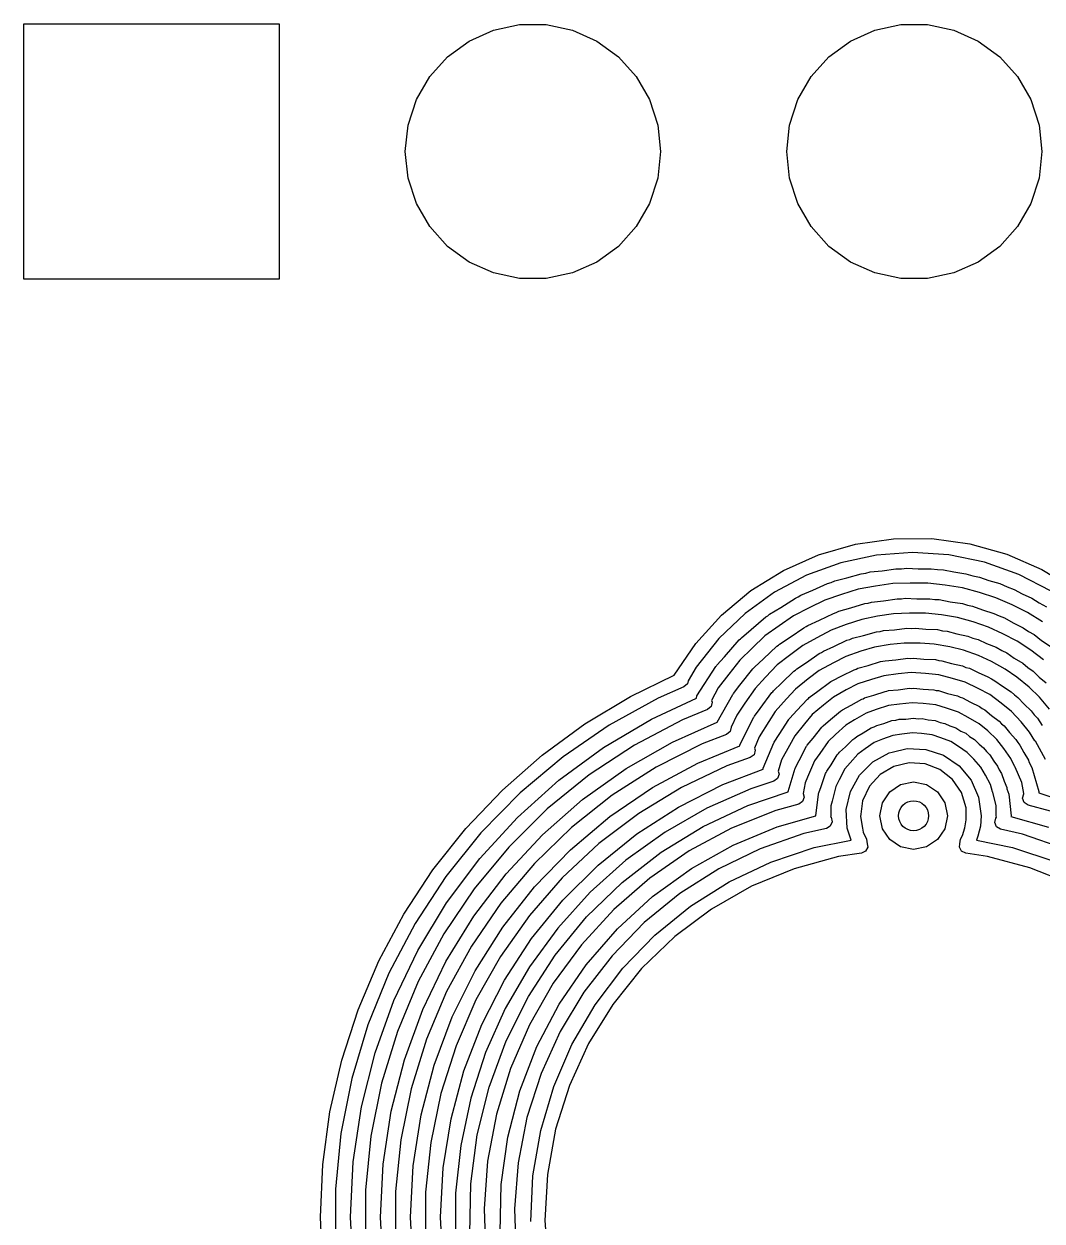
# Model space of a CAD drawing. Extents: x 108.1 to 155.9, y -81.1 to -32.1.
# Drawn here: x 126.07 to 132.86, y -56.62 to -48.65 of the extents above; entities that cross this region are included whole.
import ezdxf

# ---------------------------------------------------------------- set-up
doc = ezdxf.new("R2010")
doc.units = 0
doc.layers.add('BLACK', color=7, linetype='CONTINUOUS')

msp = doc.modelspace()

# ---------------------------------------------------------------- linework, layer by layer
at = {"layer": 'BLACK', "linetype": 'CONTINUOUS'}
for p, q in [((126.075, -50.35), (126.075, -48.65)), ((126.075, -48.65), (127.775, -48.65)), ((127.775, -48.65), (127.775, -50.35)), ((129.04, -48.763878), (129.202336, -48.691602)), ((129.202336, -48.691602), (129.376151, -48.654656)), ((129.376151, -48.654656), (129.553849, -48.654656)), ((129.553849, -48.654656), (129.727664, -48.691602)), ((129.727664, -48.691602), (129.89, -48.763878)), ((131.58, -48.763878), (131.742336, -48.691602)), ((131.742336, -48.691602), (131.916151, -48.654656)), ((131.916151, -48.654656), (132.093849, -48.654656)), ((132.093849, -48.654656), (132.267664, -48.691602)), ((132.267664, -48.691602), (132.43, -48.763878)), ((128.896239, -48.868327), (129.04, -48.763878)), ((129.89, -48.763878), (130.033761, -48.868327)), ((131.436239, -48.868327), (131.58, -48.763878)), ((132.43, -48.763878), (132.573761, -48.868327)), ((128.777336, -49.000383), (128.896239, -48.868327)), ((130.033761, -48.868327), (130.152664, -49.000383)), ((131.317336, -49.000383), (131.436239, -48.868327)), ((132.573761, -48.868327), (132.692664, -49.000383)), ((128.688486, -49.154274), (128.777336, -49.000383)), ((130.152664, -49.000383), (130.241514, -49.154274)), ((131.228486, -49.154274), (131.317336, -49.000383)), ((132.692664, -49.000383), (132.781514, -49.154274)), ((128.633575, -49.323275), (128.688486, -49.154274)), ((130.241514, -49.154274), (130.296425, -49.323275)), ((131.173575, -49.323275), (131.228486, -49.154274)), ((132.781514, -49.154274), (132.836425, -49.323275)), ((128.615, -49.5), (128.633575, -49.323275)), ((130.296425, -49.323275), (130.315, -49.5)), ((131.155, -49.5), (131.173575, -49.323275)), ((132.836425, -49.323275), (132.855, -49.5)), ((128.633575, -49.676725), (128.615, -49.5)), ((130.315, -49.5), (130.296425, -49.676725)), ((131.173575, -49.676725), (131.155, -49.5)), ((132.855, -49.5), (132.836425, -49.676725)), ((128.688486, -49.845726), (128.633575, -49.676725)), ((130.296425, -49.676725), (130.241514, -49.845726)), ((131.228486, -49.845726), (131.173575, -49.676725)), ((132.836425, -49.676725), (132.781514, -49.845726)), ((128.777336, -49.999617), (128.688486, -49.845726)), ((130.241514, -49.845726), (130.152664, -49.999617)), ((131.317336, -49.999617), (131.228486, -49.845726)), ((132.781514, -49.845726), (132.692664, -49.999617)), ((128.896239, -50.131673), (128.777336, -49.999617)), ((130.152664, -49.999617), (130.033761, -50.131673)), ((131.436239, -50.131673), (131.317336, -49.999617)), ((132.692664, -49.999617), (132.573761, -50.131673)), ((129.04, -50.236122), (128.896239, -50.131673)), ((130.033761, -50.131673), (129.89, -50.236122)), ((131.58, -50.236122), (131.436239, -50.131673)), ((132.573761, -50.131673), (132.43, -50.236122)), ((129.202336, -50.308398), (129.04, -50.236122)), ((129.89, -50.236122), (129.727664, -50.308398)), ((131.742336, -50.308398), (131.58, -50.236122)), ((132.43, -50.236122), (132.267664, -50.308398)), ((129.376151, -50.345344), (129.202336, -50.308398)), ((129.727664, -50.308398), (129.553849, -50.345344)), ((131.916151, -50.345344), (131.742336, -50.308398)), ((132.267664, -50.308398), (132.093849, -50.345344)), ((127.775, -50.35), (126.075, -50.35)), ((129.553849, -50.345344), (129.376151, -50.345344)), ((132.093849, -50.345344), (131.916151, -50.345344)), ((131.367504, -52.186481), (131.612976, -52.115936)), ((131.612976, -52.115936), (131.865824, -52.079872)), ((131.865824, -52.079872), (132.12123, -52.078976)), ((132.12123, -52.078976), (132.374325, -52.113266)), ((132.374325, -52.113266), (132.620286, -52.182087)), ((131.134088, -52.290162), (131.367504, -52.186481)), ((131.752294, -52.188303), (131.515461, -52.23897)), ((131.993847, -52.170738), (131.752294, -52.188303)), ((132.235518, -52.186609), (131.993847, -52.170738)), ((132.4727, -52.235613), (132.235518, -52.186609)), ((132.700872, -52.316817), (132.4727, -52.235613)), ((132.620286, -52.182087), (132.854423, -52.284128)), ((130.917176, -52.425003), (131.134088, -52.290162)), ((131.515461, -52.23897), (131.287864, -52.321773)), ((131.555358, -52.340266), (131.651132, -52.312305)), ((131.651132, -52.312305), (131.682604, -52.307804)), ((131.682604, -52.307804), (131.711662, -52.300392)), ((131.711662, -52.300392), (131.790895, -52.29232)), ((131.790895, -52.29232), (131.882925, -52.279161)), ((131.882925, -52.279161), (131.92007, -52.279161)), ((131.92007, -52.279161), (131.954809, -52.275622)), ((131.954809, -52.275622), (132.030473, -52.279161)), ((132.030473, -52.279161), (132.117075, -52.279161)), ((132.117075, -52.279161), (132.159173, -52.28518)), ((132.159173, -52.28518), (132.198947, -52.287041)), ((132.198947, -52.287041), (132.269141, -52.300904)), ((132.269141, -52.300904), (132.348868, -52.312305)), ((132.348868, -52.312305), (132.39489, -52.325741)), ((132.854423, -52.284128), (133.072276, -52.417444)), ((131.287864, -52.321773), (131.073841, -52.435133)), ((131.328628, -52.422288), (131.426366, -52.377926)), ((131.426366, -52.377926), (131.451762, -52.370511)), ((131.451762, -52.370511), (131.474841, -52.360807)), ((131.474841, -52.360807), (131.555358, -52.340266)), ((131.860854, -52.378156), (131.74648, -52.395696)), ((131.978275, -52.374939), (131.860854, -52.378156)), ((132.093902, -52.374939), (131.978275, -52.374939)), ((132.210568, -52.389109), (132.093902, -52.374939)), ((132.324776, -52.406624), (132.210568, -52.389109)), ((132.39489, -52.325741), (132.43872, -52.334398)), ((132.43872, -52.334398), (132.501963, -52.357001)), ((132.501963, -52.357001), (132.573634, -52.377926)), ((132.573634, -52.377926), (132.622252, -52.399993)), ((132.915686, -52.428674), (132.700872, -52.316817)), ((130.720902, -52.588434), (130.917176, -52.425003)), ((131.073841, -52.435133), (130.87747, -52.576891)), ((131.115153, -52.537256), (131.213151, -52.474703)), ((131.213151, -52.474703), (131.232406, -52.465963)), ((131.232406, -52.465963), (131.249544, -52.455543)), ((131.249544, -52.455543), (131.328628, -52.422288)), ((131.520404, -52.450914), (131.409158, -52.488264)), ((131.63088, -52.416213), (131.520404, -52.450914)), ((131.74648, -52.395696), (131.63088, -52.416213)), ((132.438121, -52.437887), (132.324776, -52.406624)), ((132.548287, -52.47249), (132.438121, -52.437887)), ((132.655794, -52.520163), (132.548287, -52.47249)), ((132.622252, -52.399993), (132.668867, -52.416654)), ((132.668867, -52.416654), (132.724089, -52.446216)), ((132.724089, -52.446216), (132.786849, -52.474703)), ((132.786849, -52.474703), (132.83649, -52.506389)), ((131.040711, -52.582519), (131.115153, -52.537256)), ((131.305085, -52.539376), (131.200696, -52.592688)), ((131.409158, -52.488264), (131.305085, -52.539376)), ((131.502359, -52.562833), (131.581073, -52.540861)), ((131.581073, -52.540861), (131.674763, -52.511717)), ((131.674763, -52.511717), (131.698299, -52.50814)), ((131.698299, -52.50814), (131.720235, -52.502018)), ((131.720235, -52.502018), (131.799132, -52.492819)), ((131.799132, -52.492819), (131.890761, -52.478897)), ((131.890761, -52.478897), (131.91855, -52.478897)), ((131.91855, -52.478897), (131.944917, -52.475823)), ((131.944917, -52.475823), (132.021571, -52.478897)), ((132.021571, -52.478897), (132.109239, -52.478897)), ((132.109239, -52.478897), (132.140672, -52.483673)), ((132.140672, -52.483673), (132.17094, -52.484887)), ((132.17094, -52.484887), (132.243234, -52.499257)), ((132.243234, -52.499257), (132.325237, -52.511717)), ((132.325237, -52.511717), (132.359427, -52.522352)), ((132.359427, -52.522352), (132.392803, -52.528987)), ((132.392803, -52.528987), (132.459006, -52.553329)), ((132.459006, -52.553329), (132.533854, -52.576613)), ((132.759408, -52.571051), (132.655794, -52.520163)), ((132.83649, -52.506389), (132.884339, -52.532005)), ((130.549009, -52.77734), (130.720902, -52.588434)), ((130.87747, -52.576891), (130.702494, -52.744343)), ((130.918522, -52.684307), (131.015782, -52.600686)), ((131.015782, -52.600686), (131.029133, -52.592163)), ((131.029133, -52.592163), (131.040711, -52.582519)), ((131.200696, -52.592688), (131.105304, -52.659174)), ((131.29659, -52.656788), (131.372424, -52.622161)), ((131.372424, -52.622161), (131.466146, -52.576613)), ((131.466146, -52.576613), (131.485077, -52.570723)), ((131.485077, -52.570723), (131.502359, -52.562833)), ((131.654502, -52.616805), (131.551301, -52.651363)), ((131.758863, -52.596287), (131.654502, -52.616805)), ((131.86584, -52.578851), (131.758863, -52.596287)), ((131.972392, -52.574802), (131.86584, -52.578851)), ((132.080484, -52.574802), (131.972392, -52.574802)), ((132.186575, -52.587394), (132.080484, -52.574802)), ((132.29303, -52.604745), (132.186575, -52.587394)), ((132.39602, -52.633723), (132.29303, -52.604745)), ((132.498144, -52.667921), (132.39602, -52.633723)), ((132.533854, -52.576613), (132.569672, -52.594021)), ((132.569672, -52.594021), (132.60511, -52.607051)), ((132.60511, -52.607051), (132.663843, -52.639787)), ((132.858693, -52.634081), (132.759408, -52.571051)), ((130.852927, -52.738951), (130.918522, -52.684307)), ((131.105304, -52.659174), (131.010179, -52.727147)), ((131.177763, -52.7354), (131.269646, -52.672112)), ((131.269646, -52.672112), (131.283893, -52.665187)), ((131.283893, -52.665187), (131.29659, -52.656788)), ((131.451804, -52.687712), (131.35488, -52.738752)), ((131.551301, -52.651363), (131.451804, -52.687712)), ((131.666431, -52.724347), (131.752687, -52.699444)), ((131.752687, -52.699444), (131.777305, -52.696546)), ((131.777305, -52.696546), (131.800174, -52.690812)), ((131.800174, -52.690812), (131.872235, -52.685371)), ((131.872235, -52.685371), (131.955963, -52.675516)), ((131.955963, -52.675516), (131.984878, -52.676867)), ((131.984878, -52.676867), (132.012267, -52.6748)), ((132.012267, -52.6748), (132.081277, -52.681374)), ((132.081277, -52.681374), (132.160419, -52.685074)), ((132.160419, -52.685074), (132.192815, -52.691999)), ((132.192815, -52.691999), (132.224004, -52.694971)), ((132.224004, -52.694971), (132.287824, -52.712311)), ((132.287824, -52.712311), (132.360575, -52.727864)), ((132.595464, -52.712604), (132.498144, -52.667921)), ((132.690658, -52.762732), (132.595464, -52.712604)), ((132.663843, -52.639787), (132.730354, -52.672112)), ((132.730354, -52.672112), (132.766478, -52.696994)), ((132.766478, -52.696994), (132.802695, -52.717181)), ((130.405133, -52.98759), (130.549009, -52.77734)), ((130.702494, -52.744343), (130.552249, -52.934298)), ((130.739877, -52.865791), (130.838233, -52.753338)), ((130.838233, -52.753338), (130.846239, -52.746454)), ((130.846239, -52.746454), (130.852927, -52.738951)), ((131.010179, -52.727147), (130.925596, -52.807678)), ((131.089721, -52.796045), (131.0995, -52.789308)), ((131.0995, -52.789308), (131.107935, -52.781598)), ((131.107935, -52.781598), (131.177763, -52.7354)), ((131.26283, -52.789807), (131.174481, -52.856451)), ((131.35488, -52.738752), (131.26283, -52.789807)), ((131.469488, -52.797491), (131.55604, -52.756219)), ((131.55604, -52.756219), (131.575864, -52.750495)), ((131.575864, -52.750495), (131.593865, -52.742543)), ((131.593865, -52.742543), (131.666431, -52.724347)), ((131.843632, -52.785103), (131.738926, -52.802055)), ((131.937163, -52.774093), (131.843632, -52.785103)), ((132.042863, -52.77513), (131.937163, -52.774093)), ((132.137198, -52.780832), (132.042863, -52.77513)), ((132.240932, -52.799723), (132.137198, -52.780832)), ((132.360575, -52.727864), (132.395299, -52.741512)), ((132.395299, -52.741512), (132.429258, -52.750739)), ((132.429258, -52.750739), (132.48617, -52.777228)), ((132.48617, -52.777228), (132.551068, -52.802737)), ((132.779911, -52.822048), (132.690658, -52.762732)), ((132.802695, -52.717181), (132.852934, -52.756545)), ((132.852934, -52.756545), (132.910279, -52.796045)), ((130.69031, -52.921405), (130.739877, -52.865791)), ((130.925596, -52.807678), (130.841895, -52.888629)), ((131.000917, -52.879435), (131.089721, -52.796045)), ((131.174481, -52.856451), (131.092351, -52.920527)), ((131.286629, -52.903344), (131.371291, -52.844317)), ((131.371291, -52.844317), (131.386181, -52.837216)), ((131.386181, -52.837216), (131.399311, -52.828495)), ((131.399311, -52.828495), (131.469488, -52.797491)), ((131.548454, -52.8639), (131.465766, -52.906139)), ((131.649296, -52.829264), (131.548454, -52.8639)), ((131.738926, -52.802055), (131.649296, -52.829264)), ((132.333009, -52.822053), (132.240932, -52.799723)), ((132.431864, -52.85819), (132.333009, -52.822053)), ((132.51869, -52.896494), (132.431864, -52.85819)), ((132.551068, -52.802737), (132.58672, -52.82403)), ((132.58672, -52.82403), (132.622089, -52.840493)), ((132.622089, -52.840493), (132.670818, -52.874257)), ((132.865727, -52.886781), (132.779911, -52.822048)), ((130.552249, -52.934298), (130.498708, -53.025612)), ((130.556428, -53.125879), (130.68408, -52.929586)), ((130.68408, -52.929586), (130.687554, -52.925613)), ((130.687554, -52.925613), (130.69031, -52.921405)), ((130.841895, -52.888629), (130.769582, -52.982236)), ((130.843667, -53.056044), (130.930456, -52.945601)), ((130.930456, -52.945601), (130.936226, -52.940182)), ((130.936226, -52.940182), (130.940984, -52.934227)), ((130.940984, -52.934227), (131.000917, -52.879435)), ((131.092351, -52.920527), (131.014318, -53.002141)), ((131.21353, -52.95431), (131.22214, -52.946182)), ((131.22214, -52.946182), (131.286629, -52.903344)), ((131.465766, -52.906139), (131.371501, -52.95778)), ((131.523181, -52.993701), (131.603539, -52.952391)), ((131.603539, -52.952391), (131.616663, -52.948341)), ((131.616663, -52.948341), (131.628622, -52.942539)), ((131.628622, -52.942539), (131.697548, -52.923384)), ((131.697548, -52.923384), (131.779519, -52.898093)), ((131.779519, -52.898093), (131.795881, -52.896058)), ((131.795881, -52.896058), (131.811238, -52.891791)), ((131.811238, -52.891791), (131.881124, -52.885459)), ((131.881124, -52.885459), (131.962279, -52.875369)), ((131.962279, -52.875369), (131.981494, -52.876366)), ((131.981494, -52.876366), (132, -52.87469)), ((132, -52.87469), (132.068163, -52.880865)), ((132.068163, -52.880865), (132.146198, -52.884916)), ((132.146198, -52.884916), (132.167632, -52.889876)), ((132.167632, -52.889876), (132.188762, -52.891791)), ((132.188762, -52.891791), (132.252813, -52.90959)), ((132.252813, -52.90959), (132.325622, -52.926441)), ((132.325622, -52.926441), (132.348408, -52.936155)), ((132.348408, -52.936155), (132.371378, -52.942539)), ((132.371378, -52.942539), (132.42929, -52.970639)), ((132.609884, -52.948805), (132.51869, -52.896494)), ((132.688663, -53.001897), (132.609884, -52.948805)), ((132.670818, -52.874257), (132.726791, -52.907688)), ((132.726791, -52.907688), (132.761722, -52.937246)), ((132.761722, -52.937246), (132.796916, -52.961633)), ((130.11377, -53.129462), (130.405133, -52.98759)), ((130.498708, -53.025612), (130.4941, -53.046234)), ((130.769582, -52.982236), (130.699661, -53.073483)), ((131.014318, -53.002141), (130.944661, -53.076595)), ((131.12237, -53.040376), (131.203392, -52.961379)), ((131.203392, -52.961379), (131.21353, -52.95431)), ((131.298682, -53.013118), (131.213408, -53.080884)), ((131.371501, -52.95778), (131.298682, -53.013118)), ((131.439748, -53.036593), (131.449517, -53.03157)), ((131.449517, -53.03157), (131.458101, -53.02528)), ((131.458101, -53.02528), (131.523181, -52.993701)), ((131.719649, -53.016871), (131.62796, -53.046637)), ((131.80281, -52.991882), (131.719649, -53.016871)), ((131.897938, -52.980054), (131.80281, -52.991882)), ((131.984864, -52.971569), (131.897938, -52.980054)), ((132.080122, -52.977912), (131.984864, -52.971569)), ((132.167414, -52.986433), (132.080122, -52.977912)), ((132.259455, -53.010592), (132.167414, -52.986433)), ((132.343729, -53.035915), (132.259455, -53.010592)), ((132.42929, -52.970639), (132.495034, -52.998669)), ((132.495034, -52.998669), (132.518088, -53.013726)), ((132.518088, -53.013726), (132.541899, -53.02528)), ((132.541899, -53.02528), (132.592025, -53.062016)), ((132.769612, -53.06886), (132.688663, -53.001897)), ((132.796916, -52.961633), (132.836657, -53.000657)), ((132.836657, -53.000657), (132.883037, -53.039903)), ((130.47092, -53.066671), (130.299668, -53.140802)), ((130.4941, -53.046234), (130.47092, -53.06667)), ((130.47092, -53.06667), (130.47092, -53.066671)), ((130.699661, -53.073483), (130.653951, -53.15616)), ((130.797906, -53.114279), (130.799797, -53.110961)), ((130.799797, -53.110961), (130.843667, -53.056044)), ((130.944661, -53.076595), (130.876891, -53.175357)), ((130.979189, -53.209844), (131.056843, -53.104266)), ((131.056843, -53.104266), (131.062737, -53.098518)), ((131.062737, -53.098518), (131.067482, -53.092197)), ((131.067482, -53.092197), (131.12237, -53.040376)), ((131.213408, -53.080884), (131.15342, -53.146132)), ((131.305226, -53.13732), (131.363359, -53.094714)), ((131.363359, -53.094714), (131.439748, -53.036593)), ((131.551907, -53.086862), (131.466775, -53.133825)), ((131.62796, -53.046637), (131.551907, -53.086862)), ((131.735844, -53.121214), (131.809973, -53.096513)), ((131.809973, -53.096513), (131.822147, -53.09493)), ((131.822147, -53.09493), (131.833558, -53.091455)), ((131.833558, -53.091455), (131.897509, -53.085132)), ((131.897509, -53.085132), (131.971863, -53.075466)), ((131.971863, -53.075466), (131.986156, -53.076368)), ((131.986156, -53.076368), (132, -53.075)), ((132, -53.075), (132.062804, -53.081209)), ((132.062804, -53.081209), (132.13479, -53.085755)), ((132.13479, -53.085755), (132.150632, -53.089892)), ((132.150632, -53.089892), (132.166442, -53.091455)), ((132.166442, -53.091455), (132.225514, -53.109445)), ((132.225514, -53.109445), (132.292746, -53.127002)), ((132.42932, -53.076933), (132.343729, -53.035915)), ((132.507297, -53.118177), (132.42932, -53.076933)), ((132.592025, -53.062016), (132.649227, -53.099377)), ((132.649227, -53.099377), (132.671321, -53.120131)), ((132.837813, -53.135068), (132.769612, -53.06886)), ((129.811406, -53.311755), (130.11377, -53.129462)), ((130.299668, -53.140802), (129.973089, -53.321462)), ((130.254245, -53.281139), (130.553254, -53.142247)), ((130.553254, -53.142247), (130.556427, -53.125879)), ((130.556427, -53.125879), (130.556428, -53.12588)), ((130.556428, -53.12588), (130.556428, -53.125879)), ((130.658725, -53.167924), (130.651294, -53.197919)), ((130.653951, -53.15616), (130.658725, -53.167924)), ((130.6912, -53.301512), (130.795465, -53.117386)), ((130.795465, -53.117386), (130.797906, -53.114279)), ((130.876891, -53.175357), (130.82349, -53.254089)), ((131.15342, -53.146132), (131.078949, -53.22952)), ((131.222693, -53.224567), (131.293183, -53.14811)), ((131.293183, -53.14811), (131.299734, -53.143124)), ((131.299734, -53.143124), (131.305226, -53.13732)), ((131.400958, -53.18717), (131.325203, -53.250245)), ((131.466775, -53.133825), (131.400958, -53.18717)), ((131.526202, -53.219298), (131.583852, -53.188346)), ((131.583852, -53.188346), (131.655094, -53.148122)), ((131.655094, -53.148122), (131.664794, -53.144889)), ((131.664794, -53.144889), (131.673561, -53.140183)), ((131.673561, -53.140183), (131.735844, -53.121214)), ((131.833576, -53.190283), (131.750868, -53.217542)), ((131.90536, -53.18095), (131.833576, -53.190283)), ((131.990651, -53.171864), (131.90536, -53.18095)), ((132.063729, -53.177657), (131.990651, -53.171864)), ((132.148078, -53.186643), (132.063729, -53.177657)), ((132.219023, -53.207619), (132.148078, -53.186643)), ((132.292746, -53.127002), (132.309355, -53.13498)), ((132.309355, -53.13498), (132.326439, -53.140183)), ((132.326439, -53.140183), (132.379538, -53.168691)), ((132.379538, -53.168691), (132.439902, -53.197686)), ((132.583449, -53.174533), (132.507297, -53.118177)), ((132.652095, -53.230171), (132.583449, -53.174533)), ((132.671321, -53.120131), (132.694774, -53.13732)), ((132.694774, -53.13732), (132.735898, -53.180793)), ((132.735898, -53.180793), (132.783458, -53.22547)), ((132.905821, -53.214295), (132.837813, -53.135068)), ((130.627651, -53.217817), (130.460496, -53.285701)), ((130.651294, -53.197919), (130.627651, -53.217817)), ((130.82349, -53.254089), (130.785535, -53.334697)), ((130.842826, -53.45161), (130.93557, -53.26915)), ((130.93557, -53.26915), (130.938007, -53.265835)), ((130.938007, -53.265835), (130.939812, -53.262314)), ((130.939812, -53.262314), (130.979189, -53.209844)), ((131.078949, -53.22952), (131.036041, -53.297074)), ((131.174976, -53.275011), (131.222693, -53.224567)), ((131.325203, -53.250245), (131.2727, -53.313203)), ((131.447166, -53.284503), (131.512936, -53.228387)), ((131.512936, -53.228387), (131.520062, -53.224363)), ((131.520062, -53.224363), (131.526202, -53.219298)), ((131.683784, -53.241097), (131.60699, -53.286156)), ((131.750868, -53.217542), (131.683784, -53.241097)), ((132.298931, -53.233956), (132.219023, -53.207619)), ((132.364459, -53.269404), (132.298931, -53.233956)), ((132.43655, -53.311702), (132.364459, -53.269404)), ((132.439902, -53.197686), (132.456323, -53.209916)), ((132.456323, -53.209916), (132.473798, -53.219298)), ((132.473798, -53.219298), (132.519064, -53.256643)), ((132.519064, -53.256643), (132.570832, -53.295198)), ((132.716126, -53.299805), (132.652095, -53.230171)), ((132.783458, -53.22547), (132.803251, -53.251994)), ((132.803251, -53.251994), (132.825024, -53.275011)), ((129.526528, -53.520319), (129.811406, -53.311755)), ((129.973089, -53.321462), (129.665514, -53.532859)), ((129.935458, -53.469479), (130.254245, -53.281139)), ((130.460496, -53.285701), (130.141152, -53.453678)), ((130.393458, -53.434321), (130.6912, -53.301512)), ((130.785535, -53.334697), (130.777952, -53.363344)), ((131.036041, -53.297074), (130.972583, -53.398598)), ((131.104128, -53.383875), (131.168349, -53.283513)), ((131.168349, -53.283513), (131.172068, -53.279478)), ((131.172068, -53.279478), (131.174976, -53.275011)), ((131.2727, -53.313203), (131.208471, -53.391617)), ((131.330739, -53.407254), (131.388746, -53.334349)), ((131.388746, -53.334349), (131.393413, -53.330366)), ((131.393413, -53.330366), (131.397188, -53.325736)), ((131.397188, -53.325736), (131.447166, -53.284503)), ((131.547871, -53.322082), (131.479907, -53.384498)), ((131.60699, -53.286156), (131.547871, -53.322082)), ((131.665044, -53.372629), (131.717976, -53.33937)), ((131.717976, -53.33937), (131.738395, -53.332224)), ((131.738395, -53.332224), (131.755947, -53.322557)), ((131.755947, -53.322557), (131.801672, -53.310083)), ((131.801672, -53.310083), (131.855361, -53.291297)), ((131.855361, -53.291297), (131.881219, -53.288383)), ((131.881219, -53.288383), (131.90433, -53.282079)), ((131.90433, -53.282079), (131.948629, -53.280788)), ((131.948629, -53.280788), (132, -53.275)), ((132, -53.275), (132.030259, -53.278409)), ((132.030259, -53.278409), (132.058071, -53.277599)), ((132.058071, -53.277599), (132.098139, -53.286057)), ((132.098139, -53.286057), (132.144639, -53.291297)), ((132.144639, -53.291297), (132.177613, -53.302835)), ((132.177613, -53.302835), (132.208559, -53.309368)), ((132.208559, -53.309368), (132.242312, -53.325474)), ((132.242312, -53.325474), (132.282024, -53.33937)), ((132.282024, -53.33937), (132.315455, -53.360376)), ((132.493657, -53.360221), (132.43655, -53.311702)), ((132.570832, -53.295198), (132.585996, -53.311863)), ((132.585996, -53.311863), (132.602812, -53.325736)), ((132.602812, -53.325736), (132.638839, -53.369934)), ((132.772783, -53.367746), (132.716126, -53.299805)), ((132.825024, -53.275011), (132.856373, -53.323182)), ((130.753995, -53.382863), (130.592844, -53.445311)), ((130.777952, -53.363344), (130.753995, -53.382863)), ((130.972583, -53.398598), (130.941219, -53.47521)), ((131.071593, -53.433868), (131.104128, -53.383875)), ((131.208471, -53.391617), (131.173102, -53.456286)), ((131.291514, -53.455376), (131.330739, -53.407254)), ((131.431843, -53.429676), (131.374752, -53.51038)), ((131.479907, -53.384498), (131.431843, -53.429676)), ((131.545939, -53.465602), (131.594732, -53.41681)), ((131.594732, -53.41681), (131.609351, -53.407623)), ((131.609351, -53.407623), (131.621228, -53.396765)), ((131.621228, -53.396765), (131.665044, -53.372629)), ((131.79302, -53.415271), (131.737947, -53.437581)), ((131.861053, -53.389469), (131.79302, -53.415271)), ((131.9209, -53.380564), (131.861053, -53.389469)), ((131.99203, -53.371927), (131.9209, -53.380564)), ((132.053034, -53.377399), (131.99203, -53.371927)), ((132.123398, -53.385942), (132.053034, -53.377399)), ((132.181944, -53.405776), (132.123398, -53.385942)), ((132.247669, -53.430703), (132.181944, -53.405776)), ((132.300274, -53.463964), (132.247669, -53.430703)), ((132.315455, -53.360376), (132.347371, -53.375606)), ((132.347371, -53.375606), (132.373547, -53.396878)), ((132.373547, -53.396878), (132.405268, -53.41681)), ((132.405268, -53.41681), (132.436473, -53.448015)), ((132.554891, -53.416456), (132.493657, -53.360221)), ((132.600922, -53.475994), (132.554891, -53.416456)), ((132.638839, -53.369934), (132.680705, -53.415942)), ((132.680705, -53.415942), (132.693473, -53.436958)), ((132.808521, -53.425619), (132.772783, -53.367746)), ((132.808522, -53.425619), (132.808521, -53.425619)), ((132.81151, -53.428153), (132.808522, -53.425619)), ((132.878341, -53.550346), (132.81151, -53.428153)), ((129.636797, -53.688338), (129.935458, -53.469479)), ((130.141152, -53.453678), (129.839931, -53.65233)), ((130.085124, -53.610728), (130.393458, -53.434321)), ((130.592844, -53.445311), (130.28461, -53.601736)), ((130.562263, -53.574209), (130.842327, -53.458318)), ((130.842327, -53.458318), (130.842826, -53.45161)), ((130.946037, -53.488781), (130.937283, -53.518417)), ((130.941219, -53.47521), (130.946037, -53.488781)), ((130.998581, -53.608387), (131.069085, -53.438639)), ((131.069085, -53.438639), (131.070563, -53.436327)), ((131.070563, -53.436327), (131.071593, -53.433868)), ((131.173102, -53.456286), (131.12109, -53.552387)), ((131.238095, -53.556297), (131.287103, -53.462099)), ((131.287103, -53.462099), (131.289649, -53.458898)), ((131.289649, -53.458898), (131.291514, -53.455376)), ((131.374752, -53.51038), (131.340818, -53.559143)), ((131.49181, -53.519732), (131.500951, -53.51059)), ((131.500951, -53.51059), (131.507717, -53.50055)), ((131.507717, -53.50055), (131.545939, -53.465602)), ((131.676694, -53.479861), (131.629733, -53.513535)), ((131.737947, -53.437581), (131.676694, -53.479861)), ((131.728451, -53.566168), (131.837069, -53.505533)), ((131.837069, -53.505533), (131.858177, -53.50055)), ((131.858177, -53.50055), (131.958138, -53.476952)), ((131.958138, -53.476952), (131.958139, -53.476952)), ((131.958139, -53.476952), (132.082407, -53.482611)), ((132.082407, -53.482611), (132.200378, -53.522076)), ((132.357754, -53.50364), (132.300274, -53.463964)), ((132.401312, -53.548578), (132.357754, -53.50364)), ((132.436473, -53.448015), (132.466733, -53.472606)), ((132.466733, -53.472606), (132.484895, -53.496437)), ((132.484895, -53.496437), (132.50819, -53.519732)), ((132.648707, -53.543543), (132.600922, -53.475994)), ((132.693473, -53.436958), (132.708486, -53.455376)), ((132.708486, -53.455376), (132.734356, -53.504252)), ((132.734356, -53.504252), (132.765469, -53.555463)), ((129.261411, -53.753488), (129.526528, -53.520319)), ((129.665514, -53.532859), (129.379825, -53.773012)), ((130.260282, -53.737155), (130.562263, -53.574209)), ((130.912781, -53.537247), (130.7557, -53.592961)), ((130.937283, -53.518417), (130.912781, -53.537247)), ((131.12109, -53.552387), (131.097314, -53.627703)), ((131.21327, -53.603199), (131.238095, -53.556297)), ((131.340818, -53.559143), (131.294216, -53.668321)), ((131.421769, -53.628101), (131.450622, -53.585281)), ((131.450622, -53.585281), (131.49181, -53.519732)), ((131.578555, -53.571302), (131.542596, -53.613008)), ((131.629733, -53.513535), (131.578555, -53.571302)), ((131.640584, -53.654225), (131.728451, -53.566168)), ((131.971148, -53.572226), (131.868041, -53.596566)), ((132.076839, -53.579489), (131.971148, -53.572226)), ((132.175647, -53.617705), (132.076839, -53.579489)), ((132.200378, -53.522076), (132.303036, -53.592331)), ((132.447381, -53.600579), (132.401312, -53.548578)), ((132.50819, -53.519732), (132.534219, -53.561157)), ((132.534219, -53.561157), (132.559962, -53.594935)), ((132.675414, -53.598938), (132.648707, -53.543543)), ((132.765469, -53.555463), (132.765469, -53.555464)), ((132.765469, -53.555464), (132.766859, -53.565659)), ((132.766859, -53.565659), (132.78673, -53.603199)), ((129.839931, -53.65233), (129.559769, -53.879719)), ((129.795963, -53.817066), (130.085124, -53.610728)), ((130.28461, -53.601736), (129.993552, -53.788183)), ((130.7557, -53.592961), (130.454623, -53.736021)), ((130.729348, -53.71765), (130.998498, -53.615515)), ((130.998498, -53.615515), (130.998442, -53.608718)), ((130.998442, -53.608718), (130.998443, -53.608719)), ((130.998443, -53.608718), (130.998581, -53.608387)), ((130.998443, -53.608719), (130.998443, -53.608718)), ((131.103857, -53.648114), (131.09419, -53.677465)), ((131.097314, -53.627703), (131.103857, -53.648114)), ((131.165487, -53.763481), (131.211757, -53.606923)), ((131.211757, -53.606923), (131.2127, -53.605109)), ((131.2127, -53.605109), (131.21327, -53.603199)), ((131.294216, -53.668321), (131.278814, -53.704795)), ((131.384137, -53.729374), (131.41437, -53.642976)), ((131.41437, -53.642976), (131.41895, -53.635686)), ((131.41895, -53.635686), (131.421769, -53.628101)), ((131.542596, -53.613008), (131.504165, -53.686232)), ((131.580183, -53.762974), (131.640584, -53.654225)), ((131.776756, -53.650329), (131.70547, -53.728699)), ((131.868041, -53.596566), (131.776756, -53.650329)), ((132.258719, -53.68345), (132.175647, -53.617705)), ((132.303036, -53.592331), (132.382537, -53.688009)), ((132.479302, -53.654733), (132.447381, -53.600579)), ((132.511371, -53.715836), (132.479302, -53.654733)), ((132.559962, -53.594935), (132.570471, -53.618852)), ((132.570471, -53.618852), (132.58563, -53.642976)), ((132.58563, -53.642976), (132.603444, -53.693888)), ((132.676773, -53.600358), (132.675413, -53.598938)), ((132.675413, -53.598938), (132.675414, -53.598938)), ((132.721046, -53.704079), (132.676773, -53.600358)), ((132.78673, -53.603199), (132.834513, -53.763481)), ((129.361176, -53.935584), (129.636797, -53.688338)), ((129.976553, -53.930138), (130.260282, -53.737155)), ((130.454623, -53.736021), (130.169759, -53.90913)), ((130.434109, -53.866781), (130.729348, -53.71765)), ((130.916424, -53.744494), (130.622969, -53.87386)), ((131.069117, -53.695528), (130.916424, -53.744494)), ((131.09419, -53.677465), (131.069117, -53.695528)), ((131.278814, -53.704795), (131.264862, -53.77634)), ((131.368197, -53.772275), (131.384137, -53.729374)), ((131.481519, -53.730338), (131.457755, -53.826754)), ((131.504165, -53.686232), (131.481519, -53.730338)), ((131.70547, -53.728699), (131.66057, -53.824654)), ((131.840901, -53.765901), (131.913896, -53.717127)), ((131.913896, -53.717127), (132, -53.7)), ((132, -53.7), (132.086104, -53.717127)), ((132.086104, -53.717127), (132.159099, -53.765901)), ((132.318614, -53.770834), (132.258719, -53.68345)), ((132.382537, -53.688009), (132.432805, -53.801797)), ((132.526171, -53.764861), (132.511371, -53.715836)), ((132.603444, -53.693888), (132.621838, -53.735745)), ((132.621838, -53.735745), (132.621647, -53.745908)), ((132.621647, -53.745908), (132.633703, -53.780361)), ((132.735384, -53.777607), (132.721046, -53.704079)), ((129.018174, -54.009399), (129.261411, -53.753488)), ((129.379825, -53.773012), (129.118701, -54.039669)), ((129.528872, -54.05127), (129.795963, -53.817066)), ((129.993552, -53.788183), (129.722585, -54.002785)), ((130.896847, -53.856554), (131.165731, -53.765458)), ((131.165731, -53.765458), (131.165487, -53.763481)), ((131.260993, -53.830263), (131.235232, -53.847331)), ((131.271801, -53.801314), (131.260993, -53.830263)), ((131.264862, -53.77634), (131.271801, -53.801314)), ((131.35, -53.925), (131.366297, -53.780361)), ((131.366297, -53.780361), (131.367717, -53.776302)), ((131.367717, -53.776302), (131.368197, -53.772275)), ((131.457755, -53.826754), (131.45, -53.858833)), ((131.551863, -53.884104), (131.580183, -53.762974)), ((131.66057, -53.824654), (131.648104, -53.914931)), ((131.792127, -53.838896), (131.840901, -53.765901)), ((132.159099, -53.765901), (132.207873, -53.838896)), ((132.349966, -53.87203), (132.318614, -53.770834)), ((132.432805, -53.801797), (132.449998, -53.924994)), ((132.527436, -53.766674), (132.52617, -53.764861)), ((132.52617, -53.764861), (132.526171, -53.764861)), ((132.55, -53.858218), (132.527436, -53.766674)), ((132.633703, -53.780361), (132.65, -53.925)), ((132.726344, -53.807992), (132.734616, -53.778218)), ((132.737152, -53.836941), (132.726344, -53.807992)), ((132.734616, -53.778218), (132.735384, -53.777607)), ((132.834513, -53.763481), (132.83341, -53.7724)), ((132.83341, -53.7724), (133.092325, -53.859685)), ((129.559769, -53.879719), (129.303397, -54.133629)), ((130.169759, -53.90913), (129.904097, -54.11047)), ((130.156136, -54.046049), (130.434109, -53.866781)), ((130.622969, -53.87386), (130.344697, -54.033285)), ((130.598889, -53.996094), (130.896847, -53.856554)), ((131.081829, -53.889878), (130.786428, -54.00866)), ((131.235232, -53.847331), (131.081829, -53.889878)), ((131.45, -53.858833), (131.45, -53.925)), ((131.557789, -54.00836), (131.551863, -53.884104)), ((131.775, -53.925), (131.792127, -53.838896)), ((132.207873, -53.838896), (132.225, -53.925)), ((132.349999, -53.925), (132.349966, -53.87203)), ((132.55, -53.925), (132.55, -53.858218)), ((132.762913, -53.854009), (132.737152, -53.836941)), ((132.911777, -53.895367), (132.762913, -53.854009)), ((129.111282, -54.208806), (129.361176, -53.935584)), ((129.714055, -54.151132), (129.976553, -53.930138)), ((131.091286, -53.999454), (131.35015, -53.925462)), ((131.35015, -53.925462), (131.35, -53.925)), ((131.457819, -53.965502), (131.445567, -53.993871)), ((131.45, -53.925), (131.447619, -53.932325)), ((131.447619, -53.932325), (131.451055, -53.935349)), ((131.451055, -53.935349), (131.457819, -53.965502)), ((131.648104, -53.914931), (131.646078, -53.929598)), ((131.646078, -53.929598), (131.658991, -54.008011)), ((131.792127, -54.011104), (131.775, -53.925)), ((132.225, -53.925), (132.207873, -54.011104)), ((132.34164, -54.00565), (132.349982, -53.952099)), ((132.349982, -53.952099), (132.349999, -53.925003)), ((132.349999, -53.925003), (132.349999, -53.925)), ((132.45, -53.925), (132.444636, -53.99427)), ((132.449998, -53.924994), (132.45, -53.925)), ((132.541143, -53.970128), (132.547907, -53.939975)), ((132.553395, -53.998497), (132.541143, -53.970128)), ((132.547907, -53.939975), (132.553317, -53.935211)), ((132.553317, -53.935211), (132.55, -53.925)), ((132.65, -53.925), (132.648408, -53.929898)), ((132.648408, -53.929898), (132.899334, -54.001213)), ((128.79876, -54.286007), (129.018174, -54.009399)), ((129.118701, -54.039669), (128.884591, -54.33033)), ((129.286524, -54.310994), (129.528872, -54.05127)), ((129.722585, -54.002785), (129.474422, -54.243392)), ((129.898493, -54.253477), (130.156136, -54.046049)), ((130.344697, -54.033285), (130.084676, -54.221011)), ((130.318277, -54.167871), (130.598889, -53.996094)), ((130.786428, -54.00866), (130.506051, -54.159525)), ((130.797592, -54.12153), (131.091286, -53.999454)), ((131.269174, -54.043156), (130.979331, -54.144436)), ((131.41898, -54.009621), (131.269174, -54.043156)), ((131.445567, -53.993871), (131.41898, -54.009621)), ((131.58424, -54.086866), (131.557789, -54.00836)), ((131.658991, -54.008011), (131.663292, -54.034131)), ((131.663292, -54.034131), (131.686951, -54.081524)), ((131.840901, -54.084099), (131.792127, -54.011104)), ((132.207873, -54.011104), (132.159099, -54.084099)), ((132.31305, -54.081524), (132.325153, -54.057279)), ((132.325153, -54.057279), (132.34164, -54.00565)), ((132.428674, -54.06189), (132.41831, -54.087364)), ((132.444636, -53.99427), (132.428674, -54.06189)), ((132.579982, -54.014247), (132.553395, -53.998497)), ((132.579982, -54.014248), (132.579982, -54.014247)), ((132.725594, -54.046932), (132.579982, -54.014248)), ((133.007652, -54.14454), (132.725594, -54.046932)), ((129.303397, -54.133629), (129.073315, -54.411583)), ((129.904097, -54.11047), (129.660426, -54.33793)), ((130.519927, -54.276644), (130.797592, -54.12153)), ((130.979331, -54.144436), (130.703095, -54.27845)), ((131.048709, -54.234087), (131.338703, -54.13724)), ((131.338703, -54.13724), (131.58424, -54.086866)), ((131.694562, -54.133839), (131.680129, -54.161163)), ((131.686951, -54.081524), (131.691554, -54.112081)), ((131.691554, -54.112081), (131.691467, -54.112247)), ((131.691467, -54.112247), (131.694562, -54.133839)), ((131.913896, -54.132873), (131.840901, -54.084099)), ((132, -54.15), (131.913896, -54.132873)), ((132.086104, -54.132873), (132, -54.15)), ((132.159099, -54.084099), (132.086104, -54.132873)), ((132.305439, -54.133839), (132.308533, -54.112247)), ((132.319872, -54.161163), (132.305439, -54.133839)), ((132.308447, -54.112081), (132.31305, -54.081524)), ((132.308533, -54.112247), (132.308447, -54.112081)), ((132.41831, -54.087364), (132.658999, -54.136625)), ((132.658999, -54.136625), (132.946875, -54.232317)), ((128.88955, -54.50534), (129.111282, -54.208806)), ((129.47554, -54.397819), (129.714055, -54.151132)), ((130.084676, -54.221011), (129.845774, -54.434968)), ((130.058487, -54.369761), (130.318277, -54.167871)), ((130.506051, -54.159525), (130.244171, -54.340605)), ((131.500646, -54.196481), (131.204959, -54.277465)), ((131.652392, -54.174785), (131.500646, -54.196481)), ((131.680129, -54.161163), (131.652392, -54.174785)), ((132.347609, -54.174785), (132.319872, -54.161163)), ((132.347609, -54.174786), (132.347609, -54.174785)), ((132.492116, -54.195535), (132.347609, -54.174786)), ((132.774177, -54.270991), (132.492116, -54.195535)), ((128.604922, -54.581103), (128.79876, -54.286007)), ((129.474422, -54.243392), (129.251547, -54.507596)), ((129.664022, -54.486778), (129.898493, -54.253477)), ((130.261991, -54.46273), (130.519927, -54.276644)), ((130.703095, -54.27845), (130.444146, -54.443411)), ((130.77239, -54.364944), (131.048709, -54.234087)), ((131.204959, -54.277465), (130.921671, -54.394673)), ((133.045281, -54.37941), (132.774177, -54.270991)), ((128.884591, -54.33033), (128.679688, -54.64227)), ((129.071346, -54.593639), (129.286524, -54.310994)), ((129.660426, -54.33793), (129.441301, -54.589124)), ((129.822733, -54.599262), (130.058487, -54.369761)), ((130.244171, -54.340605), (130.004029, -54.549659)), ((130.513719, -54.527931), (130.77239, -54.364944)), ((129.073315, -54.411583), (128.871765, -54.710873)), ((129.26351, -54.667612), (129.47554, -54.397819)), ((129.845774, -54.434968), (129.630625, -54.672796)), ((130.027224, -54.677306), (130.261991, -54.46273)), ((130.444146, -54.443411), (130.205938, -54.63712)), ((130.921671, -54.394673), (130.655202, -54.546277)), ((128.698142, -54.822296), (128.88955, -54.50534)), ((129.251547, -54.507596), (129.056193, -54.792752)), ((129.455307, -54.74338), (129.664022, -54.486778)), ((130.276413, -54.720705), (130.513719, -54.527931)), ((130.655202, -54.546277), (130.409707, -54.729912)), ((128.438209, -54.892328), (128.604922, -54.581103)), ((128.885493, -54.896373), (129.071346, -54.593639)), ((129.441301, -54.589124), (129.249021, -54.861415)), ((129.613937, -54.853534), (129.822733, -54.599262)), ((130.004029, -54.549659), (129.788599, -54.784096)), ((128.679688, -54.64227), (128.505915, -54.972564)), ((129.080192, -54.957678), (129.26351, -54.667612)), ((129.630625, -54.672796), (129.4416, -54.931874)), ((129.818754, -54.917513), (130.027224, -54.677306)), ((130.205938, -54.63712), (129.991645, -54.856995)), ((128.871765, -54.710873), (128.700713, -55.02858)), ((129.274651, -55.020452), (129.455307, -54.74338)), ((129.788599, -54.784096), (129.600548, -55.041016)), ((130.063885, -54.940495), (130.276413, -54.720705)), ((130.409707, -54.729912), (130.189015, -54.942715)), ((128.538924, -55.156582), (128.698142, -54.822296)), ((129.056193, -54.792752), (128.890315, -55.096004)), ((129.249021, -54.861415), (129.085603, -55.151947)), ((129.434681, -55.129429), (129.613937, -54.853534)), ((129.991645, -54.856995), (129.804124, -55.100104)), ((128.299952, -55.217197), (128.438209, -54.892328)), ((128.730825, -55.216166), (128.885493, -54.896373)), ((129.4416, -54.931874), (129.280785, -55.209345)), ((129.639361, -55.180147), (129.818754, -54.917513)), ((129.879188, -55.184141), (130.063885, -54.940495)), ((130.189015, -54.942715), (129.996569, -55.181365)), ((128.505915, -54.972564), (128.3649, -55.318116)), ((128.927508, -55.264975), (129.080192, -54.957678)), ((129.124044, -55.314941), (129.274651, -55.020452)), ((128.700713, -55.02858), (128.561826, -55.361607)), ((128.890315, -55.096004), (128.755574, -55.414315)), ((129.600548, -55.041016), (129.442204, -55.317238)), ((129.804124, -55.100104), (129.645875, -55.363208)), ((128.41345, -55.50494), (128.538924, -55.156582)), ((129.085603, -55.151947), (128.952763, -55.457671)), ((129.287186, -55.423531), (129.434681, -55.129429)), ((129.491437, -55.461709), (129.639361, -55.180147)), ((129.72498, -55.44814), (129.879188, -55.184141)), ((129.996569, -55.181365), (129.83537, -55.442142)), ((128.191256, -55.553114), (128.299952, -55.217197)), ((128.608892, -55.549815), (128.730825, -55.216166)), ((128.807059, -55.586279), (128.927508, -55.264975)), ((129.280785, -55.209345), (129.149952, -55.502149)), ((128.3649, -55.318116), (128.257965, -55.675687)), ((129.005148, -55.623599), (129.124044, -55.314941)), ((129.442204, -55.317238), (129.315527, -55.609341)), ((128.561826, -55.361607), (128.456459, -55.706708)), ((128.755574, -55.414315), (128.65332, -55.744499)), ((129.173277, -55.732198), (129.287186, -55.423531)), ((129.645875, -55.363208), (129.519008, -55.642799)), ((128.32294, -55.863975), (128.41345, -55.50494)), ((128.952763, -55.457671), (128.851894, -55.775381)), ((129.149952, -55.502149), (129.050543, -55.807058)), ((129.376952, -55.758444), (129.491437, -55.461709)), ((129.603475, -55.728697), (129.72498, -55.44814)), ((129.83537, -55.442142), (129.707931, -55.720977)), ((128.11299, -55.897394), (128.191256, -55.553114)), ((128.520915, -55.893979), (128.608892, -55.549815)), ((128.720111, -55.918219), (128.807059, -55.586279)), ((128.919273, -55.943023), (129.005148, -55.623599)), ((129.315527, -55.609341), (129.222086, -55.913709)), ((129.519008, -55.642799), (129.425213, -55.935149)), ((128.257965, -55.675687), (128.186114, -56.041923)), ((128.456459, -55.706708), (128.385638, -56.060517)), ((128.65332, -55.744499), (128.584577, -56.083249)), ((129.094366, -56.051609), (129.173277, -55.732198)), ((129.516422, -56.02178), (129.603475, -55.728697)), ((129.707931, -55.720977), (129.616242, -56.013522)), ((128.851894, -55.775381), (128.784055, -56.101742)), ((129.050543, -55.807058), (128.983656, -56.120711)), ((129.297433, -56.066398), (129.376952, -55.758444)), ((128.065779, -56.247288), (128.11299, -55.897394)), ((128.26828, -56.230185), (128.32294, -55.863975)), ((128.467773, -56.245213), (128.520915, -55.893979)), ((128.667574, -56.257312), (128.720111, -55.918219)), ((128.867366, -56.26969), (128.919273, -55.943023)), ((129.222086, -55.913709), (129.163038, -56.226574)), ((129.425213, -55.935149), (129.36574, -56.236362)), ((128.186114, -56.041923), (128.150019, -56.413391)), ((128.385638, -56.060517), (128.350054, -56.419586)), ((129.051429, -56.37781), (129.094366, -56.051609)), ((129.46507, -56.323175), (129.516422, -56.02178)), ((129.616242, -56.013522), (129.561731, -56.315215)), ((128.584577, -56.083249), (128.550032, -56.427173)), ((128.784055, -56.101742), (128.749956, -56.433331)), ((128.983656, -56.120711), (128.950026, -56.439648)), ((129.253941, -56.381464), (129.297433, -56.066398)), ((128.05, -56.6), (128.065779, -56.247288)), ((128.25, -56.6), (128.26828, -56.230185)), ((128.45, -56.6), (128.467773, -56.245213)), ((128.65, -56.6), (128.667574, -56.257312)), ((128.85, -56.6), (128.867366, -56.26969)), ((129.163038, -56.226574), (129.139114, -56.544063)), ((129.36574, -56.236362), (129.341383, -56.542423)), ((129.044997, -56.706761), (129.051429, -56.37781)), ((129.247055, -56.699444), (129.253941, -56.381464)), ((129.45016, -56.628549), (129.46507, -56.323175)), ((129.561731, -56.315215), (129.545249, -56.621349)), ((128.150019, -56.413391), (128.15, -56.6)), ((128.350054, -56.419586), (128.35, -56.6)), ((128.550032, -56.427173), (128.55, -56.6)), ((128.749956, -56.433331), (128.75, -56.6)), ((128.950026, -56.439648), (128.95, -56.6)), ((128.050001, -56.600003), (128.05, -56.6)), ((128.068389, -56.980691), (128.050001, -56.600003)), ((128.150001, -56.6), (128.149988, -56.78596)), ((128.15, -56.6), (128.150001, -56.6)), ((128.250001, -56.600003), (128.25, -56.6)), ((128.267913, -56.966088), (128.250001, -56.600003)), ((128.350001, -56.6), (128.349965, -56.778591)), ((128.35, -56.6), (128.350001, -56.6)), ((128.467452, -56.951573), (128.45, -56.6)), ((128.55, -56.6), (128.549954, -56.771258)), ((128.650001, -56.600003), (128.65, -56.6)), ((128.667019, -56.937238), (128.650001, -56.600003)), ((128.750001, -56.6), (128.749959, -56.764004)), ((128.75, -56.6), (128.750001, -56.6)), ((128.86664, -56.923353), (128.85, -56.6)), ((128.95, -56.6), (128.949987, -56.756959)), ((129.139114, -56.544063), (129.150609, -56.862244)), ((129.341383, -56.542423), (129.352467, -56.849251)), ((129.545249, -56.621349), (129.567053, -56.92715))]:
    msp.add_line(p, q, dxfattribs=at)
at = {"layer": 'BLACK'}
msp.add_circle((132, -53.925), 0.1, dxfattribs=at)

doc.saveas('drawing.dxf')
